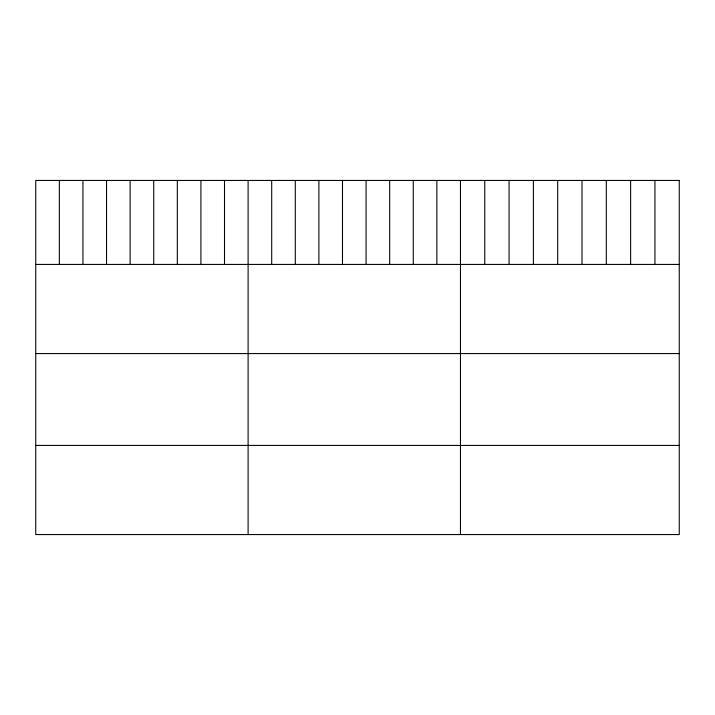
<?xml version="1.0" encoding="UTF-8"?>
<svg xmlns="http://www.w3.org/2000/svg" width="715" height="715" viewBox="0 0 715 715"><rect width="100%" height="100%" fill="white"/><g stroke="black" fill="none" stroke-linecap="round" stroke-linejoin="round"><path stroke-width="1.07" d="M35.75 264.425L679.25 264.425M35.75 353.576L679.25 353.576M35.75 445.418L679.25 445.418M654.94 180.439L654.94 264.425M630.63 180.439L630.63 264.425M606.32 180.439L606.32 264.425M582.01 180.439L582.01 264.425M557.7 180.439L557.7 264.425M533.39 180.439L533.39 264.425M509.08 180.439L509.08 264.425M484.77 180.439L484.77 264.425M460.46 180.439L460.46 534.561M436.865 180.439L436.865 264.425M413.27 180.439L413.27 264.425M389.675 180.439L389.675 264.425M366.08 180.439L366.08 264.425M342.485 180.439L342.485 264.425M318.89 180.439L318.89 264.425M295.295 180.439L295.295 264.425M271.7 180.439L271.7 264.425M248.105 180.439L248.105 534.561M224.51 180.439L224.51 264.425M200.915 180.439L200.915 264.425M177.32 180.439L177.32 264.425M153.725 180.439L153.725 264.425M130.13 180.439L130.13 264.425M106.535 180.439L106.535 264.425M82.94 180.439L82.94 264.425M59.345 180.439L59.345 264.425M679.25 180.439L35.75 180.439L35.75 534.561L679.25 534.561L679.25 180.439"/></g></svg>
